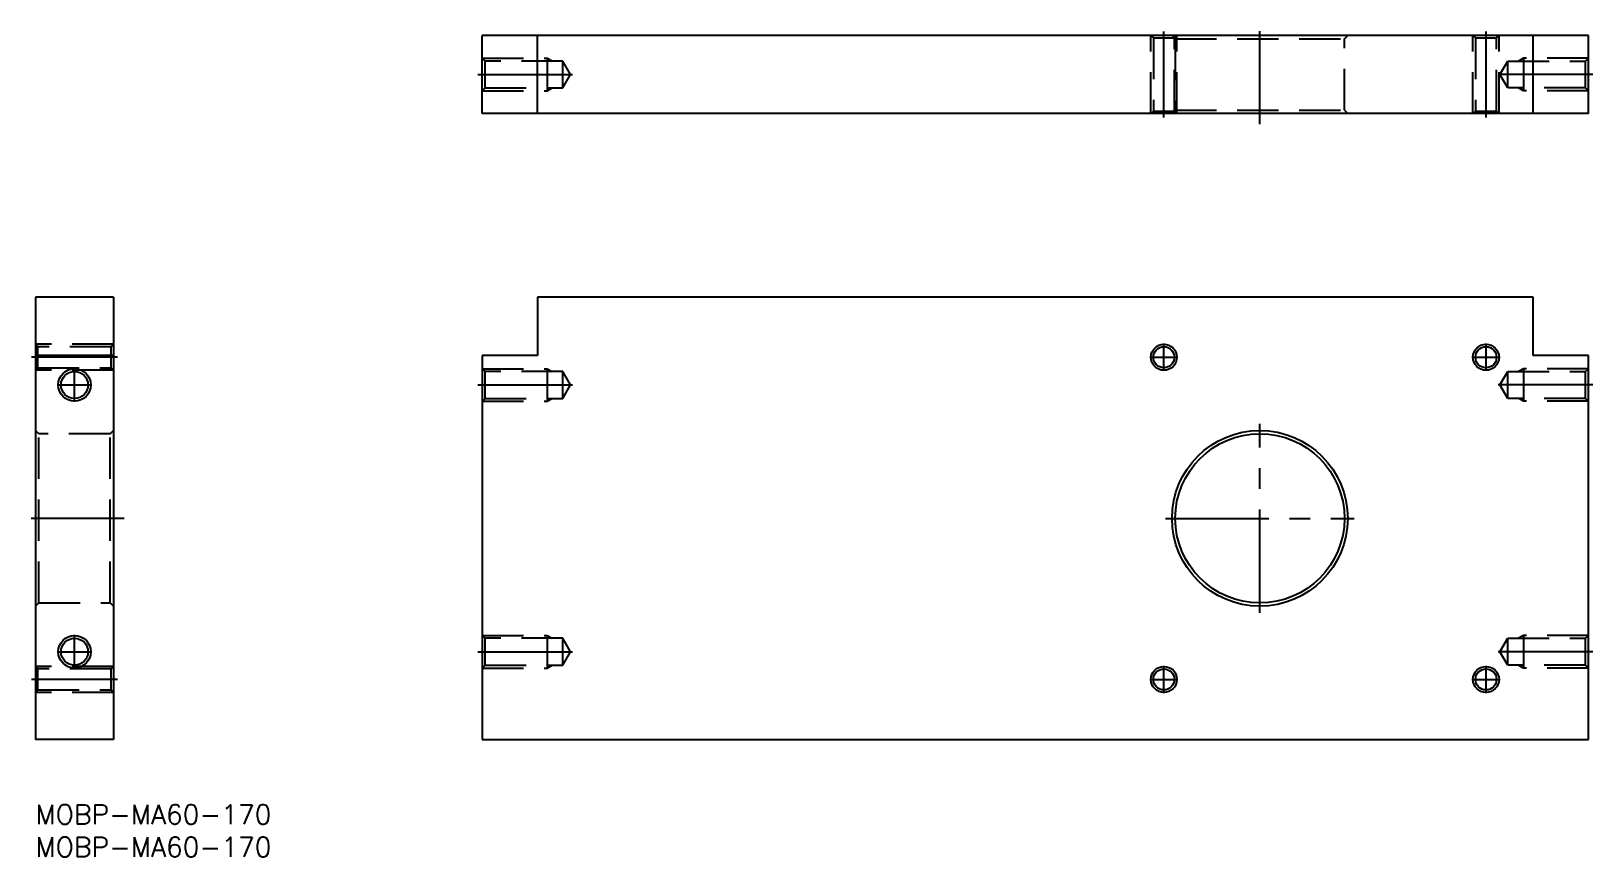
# Model space of a CAD drawing. Extents: x -1 to 239, y -8 to 119.
import ezdxf

# ---------------------------------------------------------------- set-up
doc = ezdxf.new("R2010")
doc.units = 0
doc.header["$LTSCALE"] = 0.5
doc.linetypes.add('CENTER', pattern=[50.8, 31.75, -6.35, 6.35, -6.35])
doc.linetypes.add('DASHED', pattern=[19.05, 12.7, -6.35])
for name, color, linetype in [('MSM_CENTER', 1, 'CENTER'), ('MSM_CONTINUOUS', 7, 'CONTINUOUS'), ('MSM_DASHED', 4, 'DASHED'), ('MSM_NARROW', 5, 'CONTINUOUS'), ('MSM_PART_NUMBER', 7, 'CONTINUOUS')]:
    doc.layers.add(name, color=color, linetype=linetype)
doc.styles.get("Standard").update_dxf_attribs({"font": 'txt.shx', "height": 3, "bigfont": 'bigfont.shx'})

msp = doc.modelspace()

# ---------------------------------------------------------------- linework, layer by layer
at = {"layer": 'MSM_CENTER'}
for p, q in [((173.4, 105.6), (173.4, 118.8)), ((188.15, 104.55), (188.15, 118.85)), ((222.9, 105.6), (222.9, 118.8)), ((67.99, 112.2), (82.5, 112.2)), ((239.31, 112.2), (224.79, 112.2)), ((173.4, 66.65), (173.4, 70.85)), ((222.9, 66.65), (222.9, 70.85)), ((12.6, 68.75), (-0.6, 68.75)), ((171.3, 68.75), (175.5, 68.75)), ((220.8, 68.75), (225, 68.75)), ((6, 61.88), (6, 67.12)), ((3.38, 64.5), (8.62, 64.5)), ((67.99, 64.5), (82.5, 64.5)), ((239.31, 64.5), (224.79, 64.5)), ((188.15, 29.5), (188.15, 58.5)), ((13.65, 44), (-0.65, 44)), ((173.65, 44), (202.65, 44)), ((6, 20.88), (6, 26.12)), ((3.38, 23.5), (8.62, 23.5)), ((67.99, 23.5), (82.5, 23.5)), ((239.31, 23.5), (224.79, 23.5)), ((12.6, 19.25), (-0.6, 19.25)), ((171.3, 19.25), (175.5, 19.25)), ((173.4, 17.15), (173.4, 21.35)), ((220.8, 19.25), (225, 19.25)), ((222.9, 17.15), (222.9, 21.35))]:
    msp.add_line(p, q, dxfattribs=at)
at = {"layer": 'MSM_CONTINUOUS'}
for p, q in [((238.65, 118.2), (68.65, 118.2)), ((68.65, 106.2), (68.65, 118.2)), ((77.15, 106.2), (77.15, 118.2)), ((230.15, 106.2), (230.15, 118.2)), ((238.65, 106.2), (238.65, 118.2)), ((238.65, 106.2), (68.65, 106.2)), ((0, 78), (0, 10)), ((12, 78), (0, 78)), ((12, 78), (12, 10)), ((77.15, 78), (77.15, 69)), ((230.15, 78), (77.15, 78)), ((230.15, 69), (230.15, 78)), ((12, 69), (0, 69)), ((68.65, 69), (68.65, 10)), ((77.15, 69), (68.65, 69)), ((238.65, 69), (230.15, 69)), ((238.65, 10), (238.65, 69)), ((12, 10), (0, 10)), ((68.65, 10), (238.65, 10))]:
    msp.add_line(p, q, dxfattribs=at)
for centre, radius in [((173.4, 68.75), 1.62), ((222.9, 68.75), 1.62), ((6, 64.5), 2.07), ((188.15, 44), 13.5), ((188.15, 44), 13), ((6, 23.5), 2.07), ((173.4, 19.25), 1.62), ((222.9, 19.25), 1.62)]:
    msp.add_circle(centre, radius, dxfattribs=at)
at = {"layer": 'MSM_DASHED'}
for p, q in [((171.4, 118.2), (171.78, 117.82)), ((171.4, 106.2), (171.4, 118.2)), ((171.78, 117.82), (171.78, 106.58)), ((171.78, 117.82), (175.02, 117.82)), ((174.65, 118.2), (175.15, 117.7)), ((175.02, 117.82), (175.4, 118.2)), ((175.02, 106.58), (175.02, 117.82)), ((175.15, 117.7), (175.15, 106.7)), ((175.15, 117.7), (201.15, 117.7)), ((175.4, 106.2), (175.4, 118.2)), ((201.15, 117.7), (201.65, 118.2)), ((201.15, 106.7), (201.15, 117.7)), ((220.9, 118.2), (221.28, 117.82)), ((220.9, 106.2), (220.9, 118.2)), ((221.28, 117.82), (221.28, 106.58)), ((221.28, 117.82), (224.52, 117.82)), ((224.52, 117.82), (224.9, 118.2)), ((224.52, 106.58), (224.52, 117.82)), ((224.9, 106.2), (224.9, 118.2)), ((69.08, 114.27), (68.65, 114.7)), ((68.65, 114.7), (78.65, 114.7)), ((81.05, 114.27), (69.08, 114.27)), ((69.08, 110.13), (69.08, 114.27)), ((78.65, 114.7), (78.65, 109.7)), ((78.65, 114.7), (79.4, 114.27)), ((82.24, 112.2), (81.05, 114.27)), ((81.05, 110.13), (81.05, 114.27)), ((225.05, 112.2), (226.25, 114.27)), ((226.25, 110.13), (226.25, 114.27)), ((226.25, 114.27), (238.21, 114.27)), ((228.65, 114.7), (227.9, 114.27)), ((238.65, 114.7), (228.65, 114.7)), ((228.65, 114.7), (228.65, 109.7)), ((238.21, 114.27), (238.65, 114.7)), ((238.21, 110.13), (238.21, 114.27)), ((81.05, 110.13), (82.24, 112.2)), ((226.25, 110.13), (225.05, 112.2)), ((68.65, 109.7), (69.08, 110.13)), ((68.65, 109.7), (78.65, 109.7)), ((69.08, 110.13), (81.05, 110.13)), ((78.65, 109.7), (79.4, 110.13)), ((238.21, 110.13), (226.25, 110.13)), ((228.65, 109.7), (227.9, 110.13)), ((238.65, 109.7), (228.65, 109.7)), ((238.65, 109.7), (238.21, 110.13)), ((171.78, 106.58), (171.4, 106.2)), ((171.78, 106.58), (175.02, 106.58)), ((174.65, 106.2), (175.15, 106.7)), ((175.4, 106.2), (175.02, 106.58)), ((175.15, 106.7), (201.15, 106.7)), ((201.15, 106.7), (201.65, 106.2)), ((221.28, 106.58), (220.9, 106.2)), ((221.28, 106.58), (224.52, 106.58)), ((224.9, 106.2), (224.52, 106.58)), ((0.38, 70.37), (0, 70.75)), ((12, 70.75), (0, 70.75)), ((11.62, 70.37), (0.38, 70.37)), ((0.38, 67.13), (0.38, 70.37)), ((12, 70.75), (11.62, 70.37)), ((11.62, 67.13), (11.62, 70.37)), ((0, 66.75), (0.38, 67.13)), ((12, 66.75), (0, 66.75)), ((0.38, 67.13), (11.62, 67.13)), ((11.62, 67.13), (12, 66.75)), ((69.08, 66.57), (68.65, 67)), ((68.65, 67), (78.65, 67)), ((81.05, 66.57), (69.08, 66.57)), ((69.08, 62.43), (69.08, 66.57)), ((78.65, 67), (78.65, 62)), ((78.65, 67), (79.4, 66.57)), ((82.24, 64.5), (81.05, 66.57)), ((81.05, 62.43), (81.05, 66.57)), ((225.05, 64.5), (226.25, 66.57)), ((226.25, 62.43), (226.25, 66.57)), ((226.25, 66.57), (238.21, 66.57)), ((228.65, 67), (227.9, 66.57)), ((238.65, 67), (228.65, 67)), ((228.65, 67), (228.65, 62)), ((238.21, 66.57), (238.65, 67)), ((238.21, 62.43), (238.21, 66.57)), ((68.65, 62), (69.08, 62.43)), ((69.08, 62.43), (81.05, 62.43)), ((78.65, 62), (79.4, 62.43)), ((81.05, 62.43), (82.24, 64.5)), ((226.25, 62.43), (225.05, 64.5)), ((238.21, 62.43), (226.25, 62.43)), ((228.65, 62), (227.9, 62.43)), ((238.65, 62), (238.21, 62.43)), ((68.65, 62), (78.65, 62)), ((238.65, 62), (228.65, 62)), ((0.5, 57), (0, 57.5)), ((11.5, 57), (0.5, 57)), ((0.5, 31), (0.5, 57)), ((11.5, 57), (12, 57.5)), ((11.5, 31), (11.5, 57)), ((0, 30.5), (0.5, 31)), ((0.5, 31), (11.5, 31)), ((12, 30.5), (11.5, 31)), ((69.08, 25.57), (68.65, 26)), ((68.65, 26), (78.65, 26)), ((81.05, 25.57), (69.08, 25.57)), ((69.08, 21.43), (69.08, 25.57)), ((78.65, 26), (78.65, 21)), ((78.65, 26), (79.4, 25.57)), ((82.24, 23.5), (81.05, 25.57)), ((81.05, 21.43), (81.05, 25.57)), ((225.05, 23.5), (226.25, 25.57)), ((226.25, 21.43), (226.25, 25.57)), ((226.25, 25.57), (238.21, 25.57)), ((228.65, 26), (227.9, 25.57)), ((238.65, 26), (228.65, 26)), ((228.65, 26), (228.65, 21)), ((238.21, 25.57), (238.65, 26)), ((238.21, 21.43), (238.21, 25.57)), ((81.05, 21.43), (82.24, 23.5)), ((226.25, 21.43), (225.05, 23.5)), ((0.38, 20.87), (0, 21.25)), ((12, 21.25), (0, 21.25)), ((11.62, 20.87), (0.38, 20.87)), ((0.38, 17.63), (0.38, 20.87)), ((12, 21.25), (11.62, 20.87)), ((11.62, 17.63), (11.62, 20.87)), ((68.65, 21), (69.08, 21.43)), ((68.65, 21), (78.65, 21)), ((69.08, 21.43), (81.05, 21.43)), ((78.65, 21), (79.4, 21.43)), ((238.21, 21.43), (226.25, 21.43)), ((228.65, 21), (227.9, 21.43)), ((238.65, 21), (228.65, 21)), ((238.65, 21), (238.21, 21.43)), ((0, 17.25), (0.38, 17.63)), ((12, 17.25), (0, 17.25)), ((0.38, 17.63), (11.62, 17.63)), ((11.62, 17.63), (12, 17.25))]:
    msp.add_line(p, q, dxfattribs=at)
at = {"layer": 'MSM_NARROW'}
for centre, radius in [((173.4, 68.75), 2), ((222.9, 68.75), 2), ((6, 64.5), 2.5), ((6, 23.5), 2.5), ((173.4, 19.25), 2), ((222.9, 19.25), 2)]:
    msp.add_circle(centre, radius, dxfattribs=at)

# ---------------------------------------------------------------- texts
at = {"layer": 'MSM_PART_NUMBER'}
for p in [(0, -3), (0, -8)]:
    msp.add_text('MOBP-MA60-170', height=3, dxfattribs=at).set_placement(p)

doc.saveas('drawing.dxf')
